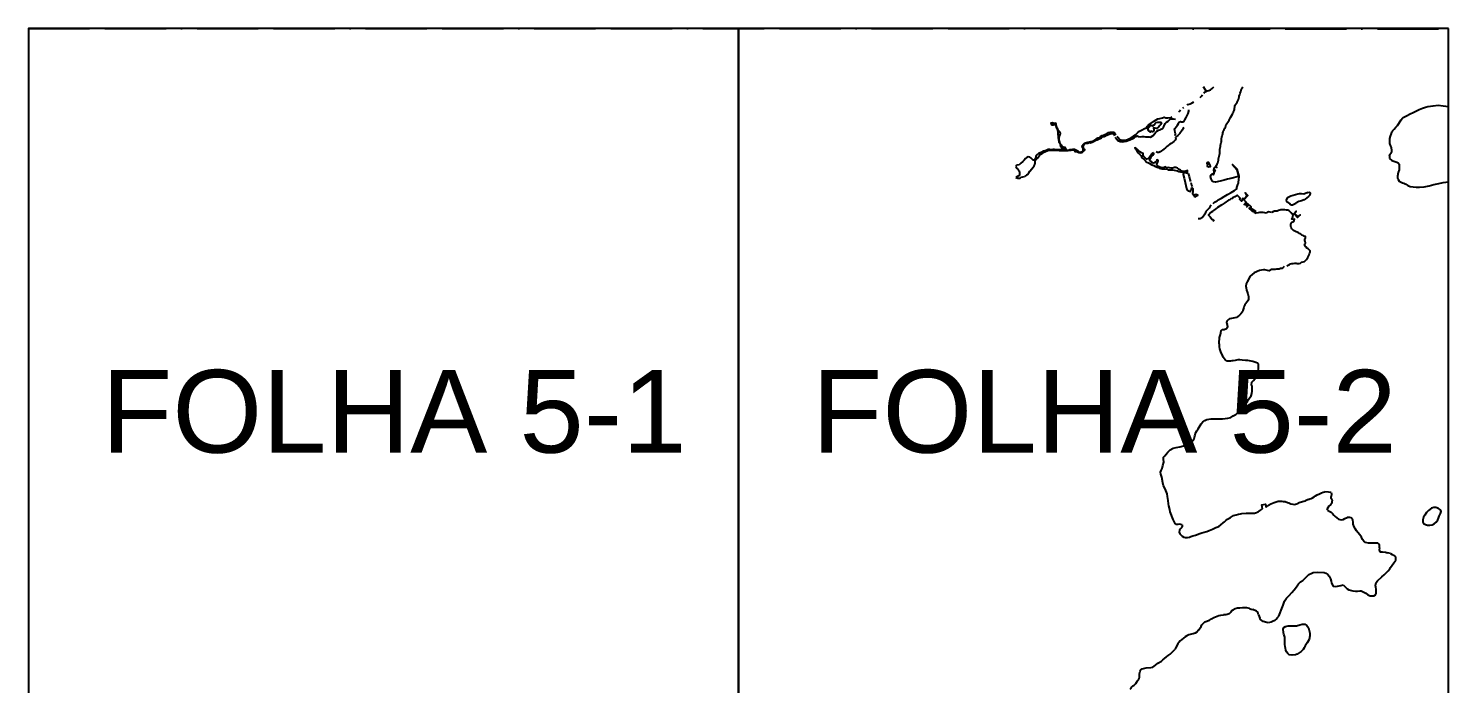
# Model space of a CAD drawing. Header units: millimetres. Extents: x 548366 to 1117317, y 7446967 to 14899125.
# Drawn here: x 553799 to 554494, y 7449874 to 7450195 of the extents above; entities that cross this region are included whole.
import ezdxf

# ---------------------------------------------------------------- set-up
doc = ezdxf.new("R2010")
doc.units = ezdxf.units.MM
doc.header["$MEASUREMENT"] = 0
doc.linetypes.add('ACAD_ISO11W100', pattern=[33, 12, -3, 12, -3, 0, -3])
doc.layers.add('CARIMBO', color=7, linetype='Continuous')
doc.styles.add('ARIAL', font='ARIAL.TTF')

msp = doc.modelspace()

# ---------------------------------------------------------------- linework, layer by layer
at = {"linetype": 'ACAD_ISO11W100', "ltscale": 2.5}
msp.add_line((553798.81, 7450195.25), (554494.49, 7450195.05), dxfattribs=at)
at = {"layer": 'CARIMBO'}
for points in [[(554146.65, 7450195.25), (553798.81, 7450195.25), (553798.81, 7449847.41), (554146.65, 7449847.41)], [(554494.49, 7450195.25), (554146.65, 7450195.25), (554146.65, 7449847.41), (554494.49, 7449847.41)]]:
    msp.add_lwpolyline(points, close=True, dxfattribs=at)
at = {"layer": 'CARIMBO', "color": 4}
for points, elevation in [([(554375.77, 7450164.44), (554375.32, 7450165.26), (554374.4, 7450166.54)], 0.15), ([(554374.57, 7450163.42), (554374.97, 7450163.94), (554375.53, 7450164.36), (554376.24, 7450164.62), (554377.04, 7450164.74), (554377.86, 7450165.14), (554378.64, 7450165.77), (554379.54, 7450166.54)], 0.19), ([(554383.61, 7450142.72), (554383.9, 7450143.29), (554383.96, 7450143.97), (554383.99, 7450144.58), (554384.23, 7450145.2), (554384.54, 7450145.73), (554384.93, 7450146.25), (554385.21, 7450146.84), (554385.39, 7450147.43), (554385.58, 7450148.09), (554385.87, 7450148.63), (554386.27, 7450149.27), (554386.66, 7450149.81), (554387.04, 7450150.29), (554387.35, 7450150.89), (554387.68, 7450151.51), (554388.11, 7450152.35), (554388.61, 7450153.19), (554388.86, 7450153.76), (554389.12, 7450154.35), (554389.39, 7450154.93), (554389.62, 7450155.53), (554389.69, 7450156.16), (554389.7, 7450156.8), (554389.86, 7450157.45), (554390.18, 7450157.98), (554390.52, 7450158.51), (554390.87, 7450159.04), (554391.33, 7450159.79), (554391.55, 7450160.37), (554391.78, 7450161), (554391.9, 7450161.62), (554391.98, 7450162.25), (554392.17, 7450162.88), (554392.41, 7450163.53), (554392.7, 7450164.29), (554392.96, 7450164.93), (554393.1, 7450165.54), (554393.67, 7450166.54)], 0.06), ([(554366.77, 7450157.99), (554367.87, 7450158.19), (554368.84, 7450158.72), (554369.63, 7450159.25)], 0.19), ([(554373.72, 7450162.69), (554373.51, 7450161.93), (554372.65, 7450161.23)], 0.19), ([(554332.04, 7450142.41), (554332.48, 7450141.83), (554333.49, 7450140.75), (554334.52, 7450140.38), (554335.47, 7450140.36), (554336.77, 7450140.63), (554337.51, 7450140.94), (554338.63, 7450141.47), (554339.45, 7450141.9), (554340.23, 7450142.53), (554341.07, 7450143.07), (554341.86, 7450143.82), (554342.49, 7450144.39), (554343.1, 7450144.81), (554344.33, 7450145.49), (554345.46, 7450146.08), (554346.54, 7450146.55), (554347.05, 7450147.28), (554347.49, 7450147.91), (554348.34, 7450148.51), (554349.88, 7450149.5), (554351.32, 7450150.47), (554352.03, 7450150.84), (554353.05, 7450151.06), (554353.74, 7450151.19), (554354.36, 7450151.33), (554355.1, 7450151.67), (554356, 7450151.45), (554357.01, 7450151.36), (554358.52, 7450151.5), (554359.03, 7450151.94)], 0.11), ([(554360.52, 7450142.69), (554360.72, 7450143.53), (554360.63, 7450144.25), (554360.32, 7450145.21), (554360.18, 7450145.94), (554360.62, 7450146.38), (554361.03, 7450146.9), (554361.63, 7450147.76), (554362.17, 7450148.53), (554362.58, 7450149.18), (554363.1, 7450149.61), (554363.73, 7450149.36), (554364.38, 7450149.42), (554364.88, 7450149.78), (554365.25, 7450150.36), (554365.9, 7450151.52), (554366.44, 7450152.49), (554366.88, 7450153.53), (554367.31, 7450154.57), (554367.3, 7450155.36)], 0.17), ([(554362.34, 7450154.32), (554362.79, 7450154.77), (554363.15, 7450155.3)], 0.2), ([(554364.26, 7450156.11), (554364.81, 7450156.41)], 0.19), ([(554331.23, 7450141.89), (554331.94, 7450140.92), (554332.53, 7450140.33), (554333.61, 7450139.77), (554334.85, 7450139.63), (554335.63, 7450139.77), (554336.58, 7450139.91), (554338.32, 7450140.52), (554339.87, 7450141.17), (554340.67, 7450141.68), (554341.29, 7450142.26), (554341.94, 7450142.5), (554342.67, 7450142.29), (554343.68, 7450142.09), (554344.36, 7450142.2), (554345.25, 7450142.18), (554346, 7450142.05), (554347, 7450142), (554347.8, 7450142.1), (554348.44, 7450141.95), (554349.74, 7450142.72), (554350.38, 7450143.54), (554351.07, 7450144.4), (554351.53, 7450144.85), (554352.43, 7450145.33), (554353.2, 7450145.47), (554353.77, 7450145.74), (554354.31, 7450146.18), (554354.8, 7450146.73), (554355.11, 7450147.41), (554355.58, 7450148.55), (554356.26, 7450149.25), (554357.06, 7450149.72), (554358.17, 7450150.68), (554358.87, 7450150.81), (554359.76, 7450150.88), (554360.73, 7450150.74)], 0.18), ([(554365.01, 7450146.51), (554364.45, 7450146.26), (554363.95, 7450145.38), (554363.6, 7450144.85), (554363.21, 7450144.15), (554362.88, 7450143.63), (554362.35, 7450143.16), (554361.82, 7450142.74), (554361.14, 7450142.3), (554360.72, 7450141.72), (554360.81, 7450141.02), (554360.61, 7450140.43), (554359.9, 7450139.7), (554359.22, 7450139.35), (554358.63, 7450138.79), (554358, 7450138.42), (554357.09, 7450137.81), (554356.45, 7450137.34), (554355.74, 7450136.73), (554354.94, 7450136.02), (554354.38, 7450135.51), (554353.86, 7450135.18), (554353.21, 7450134.72), (554352.49, 7450134.33), (554351.84, 7450134.31), (554351.17, 7450134.68)], 0.18), ([(554304.26, 7450138.76), (554304.15, 7450138.09), (554304.42, 7450137.54), (554305.22, 7450136.57), (554305.84, 7450136.29), (554306.35, 7450136.74), (554306.77, 7450136.16), (554306.71, 7450135.54), (554305.88, 7450135.57), (554304.69, 7450135.67), (554303.84, 7450135.68), (554302.92, 7450135.68), (554302.12, 7450135.7), (554301.39, 7450135.77), (554300.66, 7450135.79), (554300.01, 7450135.76), (554299.09, 7450135.78), (554298.3, 7450135.78), (554297.35, 7450135.38), (554296.74, 7450135.27), (554296.08, 7450135.09), (554295.19, 7450134.53), (554294.42, 7450134.15), (554293.65, 7450133.89), (554292.81, 7450133.29), (554292.34, 7450132.7), (554292.29, 7450132.02), (554291.96, 7450131.4), (554291.63, 7450130.62), (554290.99, 7450130.58), (554290.49, 7450131.13), (554289.91, 7450131.69), (554289.34, 7450132.13), (554288.6, 7450132.25), (554287.99, 7450132.03), (554287.24, 7450131.39), (554286.57, 7450130.68), (554285.89, 7450129.96), (554284.99, 7450129.21), (554284.07, 7450128.25)], 0.38), ([(554289.33, 7450125.27), (554290.31, 7450126.35), (554290.95, 7450127.15), (554291.48, 7450127.9), (554291.85, 7450128.53), (554291.95, 7450129.26), (554291.9, 7450130.09), (554292.14, 7450130.65), (554292.66, 7450131.12), (554293.14, 7450131.58), (554293.98, 7450132.82), (554294.44, 7450133.32), (554295.23, 7450133.8), (554295.9, 7450134.21), (554296.38, 7450134.59), (554296.98, 7450134.82), (554297.87, 7450135.18), (554298.57, 7450135.46), (554299.28, 7450135.49), (554300.43, 7450135.59), (554301.22, 7450135.57), (554301.94, 7450135.48), (554302.8, 7450135.46), (554303.69, 7450135.43), (554304.47, 7450135.38), (554305.62, 7450135.39), (554306.36, 7450135.42), (554307, 7450135.36), (554308.09, 7450135.4), (554308.8, 7450135.53), (554309.54, 7450135.54), (554310.31, 7450135.64), (554311.1, 7450135.55), (554311.42, 7450134.93), (554312.15, 7450134.83), (554312.76, 7450134.7), (554313.36, 7450134.31), (554314.22, 7450134.23), (554314.99, 7450134.36), (554315.55, 7450134.8), (554315.95, 7450135.4), (554316.27, 7450135.92), (554315.7, 7450136.39), (554315.61, 7450136.99), (554315.54, 7450137.63), (554315.95, 7450138.18), (554316.29, 7450138.72), (554316.9, 7450138.93), (554317.71, 7450139), (554318.38, 7450139.22), (554319.03, 7450139.11), (554319.96, 7450139.47), (554320.84, 7450139.96), (554321.71, 7450140.41), (554322.29, 7450140.66), (554322.99, 7450140.88), (554323.75, 7450141.18), (554324.43, 7450141.51), (554324.99, 7450142.04), (554325.73, 7450142.18), (554326.52, 7450142.49), (554327.05, 7450142.95), (554327.83, 7450143.26), (554328.68, 7450143.61), (554329.34, 7450143.72), (554330.04, 7450143.69), (554330.51, 7450143.2), (554330.8, 7450142.59)], 0.25), ([(554304.26, 7450138.76), (554304.63, 7450138.21), (554305.08, 7450137.45), (554305.68, 7450136.98), (554306.56, 7450136.96), (554307, 7450136.08), (554307.43, 7450135.53), (554308.07, 7450135.6), (554308.95, 7450135.81), (554309.62, 7450135.85), (554310.44, 7450136.01), (554311.19, 7450136), (554311.97, 7450135.64), (554312.85, 7450135.18), (554313.32, 7450134.74), (554314.02, 7450134.58), (554314.97, 7450134.86), (554315.56, 7450135.31), (554315.45, 7450136.16), (554315.08, 7450136.72), (554315.01, 7450137.67), (554315.48, 7450138.24), (554316.12, 7450139.02), (554317.04, 7450139.34), (554317.71, 7450139.47), (554318.54, 7450139.69), (554319.32, 7450139.71), (554320.04, 7450139.93), (554320.85, 7450140.31), (554321.62, 7450140.77), (554322.04, 7450141.25), (554322.75, 7450141.63), (554323.5, 7450141.71), (554323.98, 7450142.19), (554324.87, 7450142.69), (554325.46, 7450142.94), (554326.04, 7450143.22), (554327.17, 7450143.65), (554327.86, 7450144.11), (554328.78, 7450144.29), (554329.42, 7450144.29), (554330.36, 7450144.31), (554330.9, 7450143.95), (554331.53, 7450143.06)], 0.25), ([(554380.5, 7450127.57), (554380.78, 7450128.15), (554381.13, 7450128.7), (554381.37, 7450129.3), (554381.56, 7450129.89), (554381.7, 7450130.55), (554381.82, 7450131.3), (554381.97, 7450131.95), (554382.13, 7450132.61), (554382.25, 7450133.27), (554382.35, 7450133.94), (554382.36, 7450134.56), (554382.41, 7450135.36), (554382.5, 7450135.97), (554382.61, 7450136.61), (554382.72, 7450137.33), (554382.81, 7450137.97), (554382.92, 7450138.61), (554383.06, 7450139.25), (554383.18, 7450139.85), (554383.25, 7450140.65), (554383.27, 7450141.27), (554383.39, 7450141.92), (554383.61, 7450142.72)], 0.13), ([(554365.04, 7450125.02), (554364.68, 7450124.39), (554364.53, 7450123.62), (554364.96, 7450121.75), (554365.46, 7450119.67), (554365.82, 7450118.19), (554366.13, 7450116.67), (554366.37, 7450115.97), (554366.85, 7450115.55), (554368.02, 7450115.29), (554368.29, 7450116.06), (554368.55, 7450116.63), (554368.77, 7450117.28), (554369.17, 7450116.68), (554369.28, 7450115.71), (554369.27, 7450115.04), (554369.12, 7450114.33), (554369.62, 7450113.5)], 0.21), ([(554366.85, 7450124.16), (554367.4, 7450122.6), (554367.75, 7450121.2), (554368, 7450120.18)], 0.2), ([(554368.21, 7450119.6), (554368.55, 7450118.44), (554368.91, 7450117.64)], 0.2), ([(554405.08, 7450104.57), (554404.44, 7450104.78), (554403.73, 7450104.93), (554403.12, 7450105), (554402.4, 7450105), (554401.79, 7450104.95), (554401.14, 7450104.86), (554400.24, 7450104.66)], 0.13), ([(554418.34, 7450103.9), (554417.75, 7450104.35), (554417.34, 7450104.83), (554416.93, 7450105.3), (554416.45, 7450105.72), (554415.78, 7450106.02), (554415.02, 7450106.13), (554414.31, 7450106.22), (554413.7, 7450106.32), (554413, 7450106.33), (554412.38, 7450106.31), (554411.76, 7450106.12), (554411.19, 7450105.9), (554410.57, 7450105.67), (554409.91, 7450105.64), (554409.29, 7450105.63), (554408.67, 7450105.5), (554407.89, 7450105.03)], 0.09), ([(554415.3, 7450078.86), (554415.88, 7450079.12), (554416.48, 7450079.45), (554417.04, 7450079.73), (554417.66, 7450079.88), (554418.34, 7450079.95), (554419.14, 7450080.08), (554419.75, 7450080.15), (554420.34, 7450080), (554421.28, 7450079.94), (554421.91, 7450080.11), (554422.44, 7450080.52), (554423.27, 7450080.74), (554423.83, 7450080.99), (554424.33, 7450081.39), (554424.83, 7450081.86), (554425.25, 7450082.33), (554425.59, 7450082.89), (554425.86, 7450083.59), (554426.14, 7450084.19), (554426.4, 7450084.83), (554426.65, 7450085.54), (554426.6, 7450086.18), (554426.19, 7450086.66), (554425.62, 7450087.07), (554425.07, 7450087.4), (554424.82, 7450087.96), (554424.24, 7450088.41), (554423.89, 7450088.93), (554424.06, 7450089.55), (554424.36, 7450090.12), (554424.31, 7450090.74), (554424.06, 7450091.3), (554424.03, 7450091.96), (554424.33, 7450092.5), (554424.42, 7450093.14), (554423.79, 7450093.27), (554423.2, 7450093.62), (554422.6, 7450093.89), (554422.04, 7450094.29), (554421.5, 7450094.71), (554420.96, 7450095.03), (554420.38, 7450095.29), (554419.79, 7450095.5), (554419.12, 7450095.78), (554418.54, 7450096.09), (554417.67, 7450096.97)], 0.09), ([(554413.97, 7450078.41), (554413.31, 7450077.86), (554412.83, 7450077.48), (554412.2, 7450077.43), (554411.57, 7450077.21), (554410.87, 7450077.18), (554410.22, 7450077.14), (554409.61, 7450077.07), (554408.93, 7450077.01), (554408.28, 7450076.99), (554407.66, 7450076.95), (554407.09, 7450076.6), (554406.52, 7450076.35), (554405.83, 7450076.45), (554405.17, 7450076.73), (554404.55, 7450076.91), (554403.87, 7450076.91), (554401.85, 7450076.5), (554399.27, 7450075.31), (554397.36, 7450073.75), (554395.75, 7450070.98), (554395.31, 7450069.92), (554395.2, 7450068.89), (554395.31, 7450067.97), (554395.53, 7450066.91), (554395.75, 7450066.03), (554396.08, 7450065), (554396.41, 7450063.82), (554396.45, 7450062.5), (554396.19, 7450061.69), (554395.64, 7450060.92), (554395.16, 7450060.3), (554394.72, 7450059.71), (554394.36, 7450059.08), (554394.14, 7450058.31), (554393.75, 7450056.89), (554393.53, 7450056.19), (554392.72, 7450055.31), (554391.99, 7450054.54), (554391.25, 7450053.91), (554390.55, 7450053.51), (554388.09, 7450052.99), (554387.21, 7450052.88), (554386.62, 7450052.48), (554385.88, 7450051.74), (554385.77, 7450050.9), (554385.96, 7450050.2)], 0.04)]:
    msp.add_lwpolyline(points, dxfattribs=dict(at, elevation=elevation))
at = {"layer": 'CARIMBO', "color": 4, "ltscale": 0.3}
for points in [[(554466.71, 7450135.43), (554466.5, 7450136.89), (554466.24, 7450137.51), (554465.77, 7450138.86), (554465.72, 7450140.17), (554465.77, 7450141.26), (554465.98, 7450142.4), (554466.45, 7450143.76), (554466.76, 7450144.54), (554467.18, 7450145.16), (554467.86, 7450145.89), (554468.64, 7450146.73), (554469.47, 7450147.66), (554471.32, 7450150.46), (554471.79, 7450150.98), (554472.31, 7450151.5), (554473.87, 7450152.44), (554475.7, 7450153.27), (554477.21, 7450154.05), (554478.46, 7450154.62), (554480.13, 7450155.46), (554481.74, 7450156.19), (554483.15, 7450156.6), (554484.24, 7450156.91), (554486.95, 7450157.33), (554489.45, 7450157.59), (554491.8, 7450157.33), (554493.1, 7450157.12), (554494.49, 7450157)], [(554465.51, 7450132.51), (554465.93, 7450133.55), (554466.35, 7450134.07), (554466.66, 7450134.75), (554466.71, 7450135.43)], [(554465.51, 7450132.51), (554465.51, 7450131.37)], [(554465.51, 7450131.37), (554466.76, 7450130.43), (554469.16, 7450129.6)], [(554469.16, 7450129.6), (554469.84, 7450129.23), (554470.2, 7450128.71), (554470.31, 7450128.09), (554470.31, 7450126.58)], [(554470.31, 7450125.9), (554469.79, 7450124.54), (554469.53, 7450122.74)], [(554470.31, 7450126.58), (554470.31, 7450125.9)], [(554469.53, 7450122.74), (554469.48, 7450121.86), (554469.79, 7450121.13), (554470.26, 7450120.35), (554470.89, 7450119.93), (554471.83, 7450119.51), (554472.5, 7450119.31), (554473.55, 7450118.78), (554474.54, 7450118.16), (554475.68, 7450117.74), (554478.6, 7450117.43), (554480.32, 7450117.43), (554482.56, 7450117.59), (554484.96, 7450118.06), (554487.25, 7450118.63), (554489.65, 7450119.15), (554491.79, 7450119.62), (554494.49, 7450120.02)], [(554415.54, 7450112.24), (554414.95, 7450111.18), (554415.14, 7450110.24)], [(554417.02, 7450108.69), (554416.43, 7450109.59), (554415.87, 7450109.82), (554415.14, 7450110.24)], [(554415.54, 7450112.24), (554417.23, 7450113.15), (554420.56, 7450114.18), (554421.48, 7450114.35), (554422.37, 7450114.23), (554423.55, 7450114.09)], [(554417.02, 7450108.69), (554418, 7450108.69), (554418.76, 7450109.02), (554419.7, 7450109.56)], [(554421.13, 7450110.29), (554419.7, 7450109.56)], [(554425.05, 7450112.17), (554424.3, 7450111.46), (554423.73, 7450111.16), (554422.4, 7450110.67), (554421.74, 7450110.48), (554421.13, 7450110.29)], [(554423.55, 7450114.09), (554424.7, 7450114.61)], [(554424.7, 7450114.61), (554425.57, 7450114.89)], [(554424.7, 7450114.61), (554426.32, 7450114.87)], [(554425.8, 7450112.87), (554425.05, 7450112.17)], [(554425.8, 7450112.87), (554426.76, 7450113.57), (554426.88, 7450114.4), (554426.32, 7450114.87)], [(554417.04, 7450108.68), (554416.76, 7450109.23)], [(554382.72, 7450045.17), (554382.87, 7450046.01), (554383.02, 7450047.15)], [(554383.02, 7450047.15), (554383.64, 7450047.59)], [(554383.64, 7450047.59), (554384.56, 7450047.52)], [(554384.56, 7450047.52), (554385.77, 7450048), (554386.29, 7450049.06), (554385.96, 7450050.2)], [(554385.04, 7450032.7), (554384.52, 7450033.36), (554384.08, 7450034.05), (554383.71, 7450034.94), (554383.16, 7450036.11), (554382.68, 7450037.18), (554382.43, 7450038.13), (554382.24, 7450039.16), (554382.21, 7450040), (554382.13, 7450040.89), (554382.21, 7450043.7), (554382.72, 7450045.17)], [(554386.03, 7450032.03), (554385.04, 7450032.7)], [(554398.14, 7450021.8), (554398.92, 7450022.65), (554399.65, 7450023.38), (554400.24, 7450024.37), (554400.61, 7450025.25), (554400.9, 7450025.92), (554401.2, 7450026.8), (554401.45, 7450028.85), (554401.45, 7450029.85), (554401.38, 7450030.47), (554400.9, 7450031.09), (554400.09, 7450031.46), (554398.62, 7450031.83), (554397.78, 7450031.98), (554396.16, 7450032.31), (554395.02, 7450032.45), (554393.4, 7450032.53), (554392.26, 7450032.64), (554391.27, 7450032.64), (554389.98, 7450032.45), (554388.95, 7450032.23), (554388.29, 7450032.16), (554387.63, 7450032.01), (554386.03, 7450032.03)], [(554354.84, 7449983.91), (554354.87, 7449984.94), (554355.42, 7449985.6), (554356.09, 7449986.4), (554357, 7449987.43), (554358.11, 7449988.53), (554359.5, 7449989.34), (554361.12, 7449989.78), (554362.78, 7449990), (554364.61, 7449990.52), (554366.01, 7449991.03), (554367.33, 7449991.55), (554368.33, 7449992.13), (554368.99, 7449992.76), (554369.58, 7449993.35), (554369.91, 7449993.97), (554370.09, 7449994.67), (554370.17, 7449995.4), (554370.73, 7449997.08), (554371.17, 7449997.92), (554371.87, 7449998.92), (554372.27, 7449999.65), (554372.83, 7450000.5), (554373.3, 7450001.27), (554374.04, 7450002.22), (554375.03, 7450002.99), (554376.1, 7450003.51), (554378.08, 7450003.69), (554380.36, 7450003.73), (554383.74, 7450003.8), (554386.43, 7450004.06), (554387.86, 7450004.43), (554389.04, 7450005.23), (554390.21, 7450005.9), (554391.1, 7450006.67), (554391.76, 7450007.33), (554393.11, 7450008.96), (554393.99, 7450009.77), (554394.62, 7450010.51), (554395.2, 7450011.28), (554395.94, 7450012.34), (554396.49, 7450013.26), (554397.19, 7450014.18), (554397.81, 7450015.13), (554398.15, 7450016.24), (554398.26, 7450017.41), (554398.26, 7450019.8)], [(554398.26, 7450019.8), (554398, 7450020.48), (554398.14, 7450021.8)], [(554364.02, 7449951.81), (554362.63, 7449952.07), (554361.93, 7449951.92), (554361.27, 7449951.92), (554360.53, 7449952.4), (554359.5, 7449954.34), (554358.03, 7449958.16), (554357.96, 7449959.26), (554357.44, 7449961.14), (554357.3, 7449962.02), (554357.15, 7449963.67), (554357.04, 7449964.7), (554356.82, 7449965.65), (554356.6, 7449966.94), (554356.01, 7449968.7), (554355.57, 7449969.69), (554354.84, 7449970.94), (554354.43, 7449972.38), (554353.95, 7449975.09), (554353.55, 7449976.6), (554353.4, 7449977.55), (554353.62, 7449978.47), (554354.21, 7449979.46), (554354.51, 7449980.93)], [(554354.51, 7449980.93), (554354.95, 7449982.51)], [(554354.95, 7449982.51), (554354.84, 7449983.91)], [(554425.79, 7449964.23), (554424.61, 7449963.68), (554423.99, 7449963.39), (554421.28, 7449962.63), (554420.69, 7449962.26)], [(554425.79, 7449964.23), (554426.56, 7449964.56), (554427.22, 7449964.78), (554427.89, 7449965.04), (554428.7, 7449965.56), (554429.36, 7449966.03), (554430.13, 7449966.47), (554431.31, 7449966.95), (554432.3, 7449967.47), (554433.07, 7449967.76), (554433.88, 7449967.94)], [(554435.72, 7449967.87), (554433.88, 7449967.94)], [(554437, 7449964.64), (554437.41, 7449963.68), (554437.37, 7449963.02), (554437.26, 7449962.36), (554436.86, 7449961.81), (554435.9, 7449960.89), (554435.02, 7449959.68)], [(554436.89, 7449967.72), (554435.72, 7449967.87)], [(554436.89, 7449967.72), (554437.08, 7449966.84), (554436.93, 7449965.74)], [(554437, 7449964.64), (554436.93, 7449965.74)], [(554364.02, 7449951.81), (554363.95, 7449950.85), (554363.62, 7449950.34), (554363.21, 7449949.82), (554362.74, 7449949.13), (554362.55, 7449948.14), (554362.81, 7449947.33), (554364.06, 7449946.19), (554364.79, 7449945.78), (554365.49, 7449945.6), (554366.52, 7449945.6), (554367.51, 7449945.78), (554368.21, 7449946.08), (554369.28, 7449946.45), (554370.49, 7449946.7), (554372.58, 7449947.55), (554373.65, 7449947.84), (554374.83, 7449948.17), (554376, 7449948.58), (554377.14, 7449948.94), (554378.76, 7449949.72), (554380.52, 7449950.56), (554381.88, 7449951.04), (554382.84, 7449951.74), (554384.02, 7449952.69), (554384.68, 7449953.28), (554385.38, 7449953.87), (554386.15, 7449954.53), (554387.58, 7449955.45), (554389.05, 7449956.33), (554390.41, 7449956.7), (554391.52, 7449956.95), (554392.54, 7449957.17), (554393.21, 7449957.28), (554395.4, 7449957.49)], [(554395.4, 7449957.49), (554396.87, 7449957.49), (554397.79, 7449957.49), (554398.49, 7449957.49), (554399.44, 7449957.56), (554400.32, 7449957.78), (554401.13, 7449958.11), (554401.68, 7449958.44), (554402.38, 7449958.96), (554403.36, 7449959.57)], [(554403.36, 7449959.57), (554402.99, 7449961.63), (554404.73, 7449961.94), (554404.96, 7449960.64), (554405.73, 7449961.05)], [(554406.32, 7449961.38), (554405.73, 7449961.05)], [(554406.32, 7449961.38), (554407.46, 7449962.12), (554409.11, 7449962.7), (554409.96, 7449963.03), (554411.02, 7449963.37), (554411.87, 7449963.44), (554412.75, 7449963.4), (554413.52, 7449963.29), (554414.51, 7449963.15), (554415.58, 7449962.81), (554416.31, 7449962.52), (554417.2, 7449962.12), (554418.15, 7449961.9), (554418.78, 7449961.82), (554419.55, 7449961.9), (554420.69, 7449962.26)], [(554435.24, 7449958.91), (554435.02, 7449959.68)], [(554435.24, 7449958.91), (554436.38, 7449958.25), (554436.93, 7449957.95), (554437.55, 7449957.33), (554438.25, 7449956.56), (554438.95, 7449955.82), (554439.72, 7449955.16), (554440.57, 7449954.61), (554441.89, 7449954.24)], [(554441.89, 7449954.24), (554442.81, 7449954.46), (554443.69, 7449954.87), (554444.8, 7449955.34)], [(554447.55, 7449954.24), (554446.82, 7449955.16), (554446.16, 7449955.42), (554444.8, 7449955.34)], [(554447.7, 7449952.88), (554447.55, 7449954.24)], [(554447.7, 7449952.15), (554447.7, 7449952.88)], [(554455.18, 7449942.83), (554453.85, 7449943.09), (554453.03, 7449943.75), (554452.36, 7449944.52), (554451.9, 7449945.8), (554450.93, 7449946.82), (554449.96, 7449948.1), (554449.44, 7449948.77), (554448.83, 7449949.69), (554448.16, 7449950.82), (554447.7, 7449952.15)], [(554460.66, 7449940.53), (554460.71, 7449941.76), (554460.36, 7449942.32), (554459.84, 7449942.73), (554458.92, 7449942.83), (554458.1, 7449942.83), (554457.28, 7449942.83), (554456.21, 7449942.83), (554455.18, 7449942.83)], [(554460.66, 7449940.53), (554460.56, 7449939.45), (554460.82, 7449938.58)], [(554460.82, 7449938.58), (554461.43, 7449938.48), (554462.05, 7449938.48), (554463.55, 7449938.33), (554464.57, 7449938.02)], [(554466.06, 7449937.71), (554464.57, 7449938.02)], [(554466.06, 7449937.71), (554466.87, 7449937.25), (554467.69, 7449936.9)], [(554468.57, 7449934.39), (554468.57, 7449935.62), (554468.46, 7449936.23), (554467.69, 7449936.9)], [(554442.84, 7449922.32), (554443.86, 7449921.45), (554444.32, 7449920.94), (554444.84, 7449920.43), (554445.61, 7449919.92), (554446.27, 7449919.71), (554447.65, 7449919.46), (554448.83, 7449919.3), (554449.91, 7449919.3), (554451.04, 7449919.36), (554451.65, 7449919.36), (554452.32, 7449919.15), (554453.03, 7449918.69), (554453.95, 7449918.23), (554454.93, 7449917.51), (554456, 7449917.05), (554457.03, 7449917), (554457.9, 7449917.05), (554458.62, 7449917.46), (554459.03, 7449918.18), (554459.03, 7449920.28), (554458.87, 7449921.25), (554458.67, 7449922.02), (554459.08, 7449923.5), (554459.69, 7449924.32), (554461.74, 7449926.32), (554462.97, 7449927.24), (554463.99, 7449928.21), (554464.81, 7449929.23), (554465.63, 7449930.21), (554465.99, 7449930.87), (554467.59, 7449933.16), (554468.57, 7449934.39)], [(554411.69, 7449907.84), (554412.74, 7449910.71), (554413.45, 7449912.45), (554414.17, 7449914.34), (554415.14, 7449915.77), (554416.32, 7449917.16), (554417.7, 7449918.64), (554418.88, 7449919.92), (554419.96, 7449921.45), (554420.98, 7449922.79), (554422.01, 7449923.76), (554423.08, 7449924.53), (554424.88, 7449926.27), (554426.1, 7449927.44), (554427.44, 7449928.16), (554428.2, 7449928.47), (554430.41, 7449928.52), (554433.48, 7449928.41), (554434.4, 7449928.11), (554435.27, 7449927.39), (554436.04, 7449926.67), (554436.71, 7449925.34), (554437.02, 7449924.22), (554437.17, 7449923.14), (554437.89, 7449921.71), (554438.96, 7449921.56), (554440.09, 7449921.76)], [(554440.09, 7449921.76), (554441.68, 7449922.07)], [(554441.68, 7449922.07), (554442.84, 7449922.32)], [(554396.91, 7449910.82), (554395.73, 7449911.14), (554393.48, 7449911.11), (554392.25, 7449910.99), (554391.1, 7449910.87), (554389.92, 7449910.52), (554388.72, 7449909.93), (554388.06, 7449909.4), (554387.59, 7449908.81), (554387, 7449908.17), (554386.03, 7449907.77), (554385.42, 7449907.64), (554384.24, 7449907.64)], [(554396.91, 7449910.82), (554397.8, 7449910.35), (554398.56, 7449910.25)], [(554401.38, 7449907.68), (554401.01, 7449908.88), (554400.35, 7449909.49), (554398.56, 7449910.25)], [(554411.28, 7449907.01), (554411.69, 7449907.84)], [(554371.97, 7449900.08), (554373.33, 7449901.98), (554373.67, 7449902.67), (554374.19, 7449903.43), (554375.02, 7449904.14), (554377.33, 7449905.05), (554378.38, 7449905.71), (554379.44, 7449906.27), (554380.34, 7449906.66), (554381.1, 7449907.08), (554382.01, 7449907.35), (554382.94, 7449907.5), (554384.24, 7449907.64)], [(554401.38, 7449907.68), (554402.03, 7449905.96)], [(554403.65, 7449904.41), (554402.96, 7449904.83), (554402.37, 7449905.37), (554402.03, 7449905.96)], [(554406.18, 7449903.8), (554405.49, 7449903.9), (554403.65, 7449904.41)], [(554409.32, 7449904.9), (554408.29, 7449904.41), (554407.5, 7449904.02), (554406.18, 7449903.8)], [(554409.32, 7449904.9), (554410.03, 7449905.47), (554410.66, 7449906.27)], [(554410.66, 7449906.27), (554411.28, 7449907.01)], [(554371.97, 7449900.08), (554371.11, 7449899.13), (554370.37, 7449898.66), (554369.3, 7449898.37), (554368.51, 7449898.15), (554367.26, 7449897.83), (554366.3, 7449897.34), (554365.52, 7449896.82), (554364.66, 7449896.18), (554363.85, 7449895.57), (554363.07, 7449894.98), (554362.4, 7449894.15), (554361.91, 7449893.51), (554360.73, 7449891.24), (554360.34, 7449890.73)], [(554352.11, 7449883.88), (554353.79, 7449884.85), (554354.5, 7449885.56), (554355.29, 7449886.2), (554356.32, 7449886.98), (554357.18, 7449887.64), (554358.18, 7449888.43), (554358.89, 7449889.16), (554359.43, 7449889.73), (554360.34, 7449890.73)], [(554341.24, 7449874.03), (554342.15, 7449875.25), (554342.62, 7449875.77), (554342.91, 7449876.4), (554343.01, 7449877.14), (554343.06, 7449877.97), (554343.06, 7449878.66), (554343.33, 7449880.08), (554343.72, 7449880.74), (554344.41, 7449881.21), (554346.3, 7449881.65), (554348.58, 7449881.84), (554349.53, 7449882.01), (554350.27, 7449882.53), (554350.98, 7449883.04), (554352.11, 7449883.88)], [(554338.56, 7449871.12), (554338.98, 7449871.61), (554339.4, 7449872.29), (554339.76, 7449872.81), (554340.4, 7449873.18), (554341.24, 7449874.03)]]:
    msp.add_lwpolyline(points, dxfattribs=at)
at = {"layer": 'CARIMBO', "color": 4}
for points, elevation in [([(554304.26, 7450138.76), (554304.02, 7450139.38), (554303.73, 7450140.5), (554303.69, 7450141.21), (554303.95, 7450142.4), (554304.2, 7450143), (554304.36, 7450143.8), (554304.08, 7450144.47), (554303.47, 7450145.15), (554303.07, 7450145.77), (554302.74, 7450146.37), (554302.49, 7450147.33), (554302.3, 7450148.29), (554301.9, 7450148.77), (554301.16, 7450148.62), (554300.47, 7450148.93), (554299.67, 7450148.8), (554300.17, 7450147.98), (554300.9, 7450147.97), (554301.53, 7450148.19), (554302.09, 7450147.59), (554302.33, 7450146.84), (554302.61, 7450146.3), (554302.89, 7450145.38), (554303.05, 7450144.47), (554303.12, 7450143.2), (554303.25, 7450142.48), (554303.2, 7450141.58), (554303.34, 7450140.66), (554303.59, 7450139.59)], 0.41), ([(554352.36, 7450146.82), (554351.87, 7450146.44), (554351.37, 7450146.1), (554350.77, 7450146.33), (554349.91, 7450146.43), (554350.06, 7450145.73), (554350.16, 7450144.96), (554349.39, 7450144.57), (554348.82, 7450144.86), (554348.39, 7450144.36), (554347.57, 7450144.97), (554347.09, 7450145.76), (554347.56, 7450146.51), (554348.1, 7450147.15), (554348.43, 7450147.9), (554349.49, 7450147.53), (554350.32, 7450147.95), (554350.81, 7450148.52), (554351.32, 7450149.05), (554352.14, 7450149.33), (554352.83, 7450149.25), (554353.5, 7450149.21), (554353.83, 7450148.68), (554353.49, 7450148.14), (554353.03, 7450147.63)], 0.23), ([(554349.86, 7450134.26), (554349.17, 7450133.72), (554348.59, 7450132.98), (554348.06, 7450132.56), (554347.75, 7450131.97), (554347.1, 7450131.29), (554346.47, 7450131.14), (554345.81, 7450131.71), (554345.22, 7450132.46), (554344.93, 7450133.11), (554344.88, 7450133.92), (554344.07, 7450134.19), (554343.17, 7450134.71), (554342.64, 7450135.32), (554342.1, 7450135.78), (554341.48, 7450136.39), (554340.78, 7450136.66), (554341.13, 7450136.05), (554341.55, 7450135.48), (554342.04, 7450134.67), (554342.57, 7450134.13), (554343.08, 7450133.62), (554343.66, 7450132.96), (554344.12, 7450132.27), (554344.63, 7450131.65), (554345.35, 7450130.91), (554346.05, 7450130.23), (554346.51, 7450129.68), (554347.14, 7450129.51), (554347.87, 7450129.07), (554349.2, 7450128.4), (554350.1, 7450127.99), (554350.95, 7450127.58), (554352.17, 7450127.06), (554352.72, 7450126.73), (554353.42, 7450126.48), (554354.03, 7450126.42), (554354.69, 7450126.41), (554355.57, 7450126.3), (554356.56, 7450126.16), (554357.17, 7450125.94), (554357.93, 7450125.83), (554358.58, 7450125.89), (554359.3, 7450125.84), (554360.01, 7450125.7), (554360.86, 7450125.53), (554361.7, 7450125.35), (554362.29, 7450125.05), (554363.11, 7450124.9), (554364, 7450124.82), (554365.29, 7450124.51), (554366.55, 7450124.24), (554366.54, 7450125.58), (554365.72, 7450125.24), (554364.95, 7450124.98), (554364.31, 7450125.06), (554363.74, 7450125.29), (554363.12, 7450125.76), (554362.21, 7450126.18), (554361.68, 7450126.71), (554360.94, 7450127.1), (554360.23, 7450127.03), (554359.23, 7450126.77), (554358.54, 7450126.75), (554357.84, 7450126.89), (554357.14, 7450126.95), (554356.29, 7450126.8), (554355.82, 7450127.3), (554355.13, 7450127.1), (554354.49, 7450126.89), (554353.73, 7450127), (554352.97, 7450127.13), (554352.41, 7450127.49), (554351.75, 7450128.01), (554351.57, 7450128.67), (554352.08, 7450129.66), (554352.3, 7450130.4), (554351.64, 7450130.77), (554351.44, 7450130.17), (554350.89, 7450129.82), (554350.53, 7450129.27), (554349.83, 7450129.21), (554349.17, 7450129.42), (554348.8, 7450129.95), (554348.15, 7450130.41), (554348.08, 7450131.15), (554348.56, 7450131.73), (554349.01, 7450132.39), (554349.6, 7450133.06), (554350.17, 7450133.68)], 0.1), ([(554369.62, 7450113.5), (554369.85, 7450112.89), (554370.48, 7450112.7), (554370.93, 7450113.15), (554371.58, 7450113.39), (554370.63, 7450113.71)], 0.15)]:
    msp.add_lwpolyline(points, close=True, dxfattribs=dict(at, elevation=elevation))
at = {"layer": 'CARIMBO', "color": 4, "ltscale": 0.3, "elevation": 0.42}
for points in [[(554282.97, 7450128.12), (554282.44, 7450127.46)], [(554282.44, 7450127.46), (554282.84, 7450126.66), (554283.6, 7450126.04)], [(554284.07, 7450128.25), (554282.97, 7450128.12)], [(554283.6, 7450126.04), (554284.07, 7450125.41)], [(554284.07, 7450125.41), (554284.27, 7450124.55)], [(554284.27, 7450124.55), (554284.33, 7450123.02)], [(554288.7, 7450124.12), (554288.31, 7450123.59), (554287.74, 7450123.19), (554286.82, 7450122.66)], [(554288.7, 7450124.12), (554289.33, 7450125.27)], [(554284.33, 7450123.02), (554283.34, 7450122.69), (554282.58, 7450122.13)], [(554282.58, 7450122.13), (554283.54, 7450121.77)], [(554283.54, 7450121.77), (554284.7, 7450121.87), (554285.19, 7450122.23)], [(554285.19, 7450122.23), (554286.82, 7450122.66)]]:
    msp.add_lwpolyline(points, dxfattribs=at)
at = {"layer": 'CARIMBO'}
for points, elevation in [([(554377.12, 7450127.36), (554377.87, 7450127.59), (554377.63, 7450128.22), (554377.3, 7450128.84), (554377.12, 7450129.48), (554376.45, 7450129.5), (554376.12, 7450128.98), (554376.32, 7450128.33), (554376.24, 7450127.68)], 0.29), ([(554418.34, 7450103.9), (554418.83, 7450104.28), (554420.54, 7450102.56), (554421.73, 7450103.78), (554420.58, 7450103.07), (554419.03, 7450104.43), (554419.9, 7450105.56)], 0.26)]:
    msp.add_lwpolyline(points, close=True, dxfattribs=dict(at, elevation=elevation))
for points, elevation in [([(554379.09, 7450109.32), (554379.76, 7450110.1), (554381.12, 7450110.66), (554381.58, 7450111.24), (554383.25, 7450112.04), (554384.58, 7450112.82), (554386.18, 7450113.78), (554388.06, 7450114.81), (554389.54, 7450115.67), (554390.1, 7450116), (554390.7, 7450116.6), (554390.84, 7450117.22), (554391.23, 7450118.67), (554391.56, 7450119.36), (554391.51, 7450120.23), (554391.79, 7450120.83), (554391.93, 7450122.76), (554390.97, 7450126.24), (554388.62, 7450128.56), (554390.68, 7450126.07), (554391.54, 7450122.67), (554387.76, 7450121.66), (554386.24, 7450121.28), (554384.56, 7450120.84), (554382.53, 7450120.31), (554380.38, 7450119.75), (554379.38, 7450120.05), (554378.65, 7450120.55), (554378.13, 7450121.48), (554377.94, 7450122.58), (554378.18, 7450123.43), (554378.72, 7450123.97), (554379.42, 7450124.18), (554379.17, 7450123.35), (554380.1, 7450125.7), (554379.59, 7450124.71), (554379.48, 7450125.66), (554379.81, 7450126.82), (554380.58, 7450127.46), (554381.03, 7450126.98), (554380.5, 7450127.57)], 0.31), ([(554396.66, 7450106.7), (554397.71, 7450107.72), (554396.05, 7450109.31), (554395.27, 7450108.47), (554394.33, 7450108.85), (554395.37, 7450110), (554394.11, 7450111.18), (554396.14, 7450113.31), (554394.86, 7450114.54), (554395.67, 7450113.18), (554394.27, 7450111.7), (554393.53, 7450111.77), (554393.06, 7450110.54), (554392, 7450111.52), (554392.46, 7450112.01), (554390.96, 7450113.44), (554390.42, 7450113.05), (554389.85, 7450112.57), (554389.04, 7450112.37), (554388.56, 7450111.89), (554387.83, 7450111.64), (554387.33, 7450111.17), (554386.64, 7450110.93), (554384.91, 7450109.74), (554383.35, 7450108.73), (554381.34, 7450107.43), (554380.42, 7450106.81), (554379.91, 7450106.37), (554379.39, 7450105.93), (554378.83, 7450105.42), (554378.1, 7450104.91), (554376.88, 7450103.67), (554377.66, 7450102.82), (554378.06, 7450102.34), (554378.41, 7450101.74), (554378.97, 7450101.46), (554379.53, 7450100.78)], 0.29), ([(554378.07, 7450108.65), (554377.17, 7450107.12), (554375.99, 7450105.97), (554375.59, 7450105.39), (554375.09, 7450104.13), (554374.78, 7450103.59), (554373.86, 7450102.58), (554372.8, 7450101.85), (554371.79, 7450101.78)], 0.31), ([(554395.56, 7450107.64), (554396.66, 7450108.74)], 0.47), ([(554396.66, 7450106.7), (554397.81, 7450107.22), (554397.42, 7450106.35), (554398.37, 7450105.43), (554398.96, 7450106.03), (554398.15, 7450106.77), (554399.86, 7450105.63), (554399.3, 7450105.11), (554400.24, 7450104.66)], 0.29), ([(554407.89, 7450105.03), (554407.01, 7450105.13), (554406.24, 7450105.25), (554405.08, 7450104.57)], 0.09), ([(554417.67, 7450096.97), (554417.45, 7450097.54), (554417.27, 7450098.3), (554417.16, 7450099.12), (554417.37, 7450099.83), (554417.9, 7450100.2), (554418.48, 7450100.5), (554418.84, 7450101.03), (554418.97, 7450101.66), (554418.32, 7450101.58), (554417.7, 7450101.63), (554417.81, 7450102.29), (554418.27, 7450102.8), (554418.34, 7450103.9)], 0.09)]:
    msp.add_lwpolyline(points, dxfattribs=dict(at, elevation=elevation))
at = {"layer": 'CARIMBO', "color": 4}
msp.add_lwpolyline([(554481.81, 7449953.09), (554482.27, 7449952.42), (554483.2, 7449952.01), (554484.13, 7449951.7), (554485.22, 7449951.7), (554486.46, 7449951.85), (554487.39, 7449952.32), (554488.48, 7449953.15), (554489.15, 7449954.18), (554489.51, 7449955.11), (554489.93, 7449956.04), (554490.55, 7449957.28), (554490.8, 7449958.26), (554490.55, 7449959.19), (554489.51, 7449959.86), (554488.27, 7449960.33), (554487.19, 7449960.28), (554486.15, 7449959.92), (554484.7, 7449958.88), (554483.67, 7449957.8), (554482.89, 7449956.45), (554482.17, 7449955.52), (554481.81, 7449954.28)], close=True, dxfattribs=at)
at = {"layer": 'CARIMBO', "color": 4, "ltscale": 0.3}
msp.add_lwpolyline([(554414.22, 7449893.32), (554414.28, 7449895.69), (554414.22, 7449896.78), (554413.79, 7449898.11), (554413.61, 7449898.78), (554413.43, 7449900.79), (554413.85, 7449901.52), (554414.64, 7449902), (554415.98, 7449902.24), (554416.77, 7449902.24), (554418.35, 7449902.24), (554419.99, 7449902.3), (554421.57, 7449902.67), (554422.73, 7449903.03), (554424.13, 7449903.09), (554425.1, 7449902.43), (554425.83, 7449901.27), (554426.44, 7449898.72), (554426.44, 7449897.32), (554426.19, 7449895.56), (554425.28, 7449893.98), (554424.25, 7449892.41), (554423.76, 7449891.49), (554423.28, 7449890.71), (554422.3, 7449889.73), (554421.27, 7449889), (554420.36, 7449888.4), (554419.51, 7449888.03), (554417.87, 7449887.85), (554416.47, 7449888.09), (554415.68, 7449888.76), (554415.07, 7449889.49), (554414.77, 7449890.34), (554414.52, 7449891.37), (554414.46, 7449891.98)], close=True, dxfattribs=at)
at = {"layer": 'CARIMBO', "color": 4}
msp.add_polyline3d([(554366.46, 7450157.76, 0.19), (554366.6, 7450157.88, 0.19), (554366.66, 7450157.94, 0.19), (554366.77, 7450157.99, 0.19)], dxfattribs=at)

# ---------------------------------------------------------------- texts
at = {"layer": 'CARIMBO', "color": 7, "style": 'ARIAL'}
for s, p in [('FOLHA 5-1', (553834.69, 7449987.18)), ('FOLHA 5-2', (554182.53, 7449987.18))]:
    msp.add_text(s, height=40.565, dxfattribs=at).set_placement(p)

doc.saveas('drawing.dxf')
